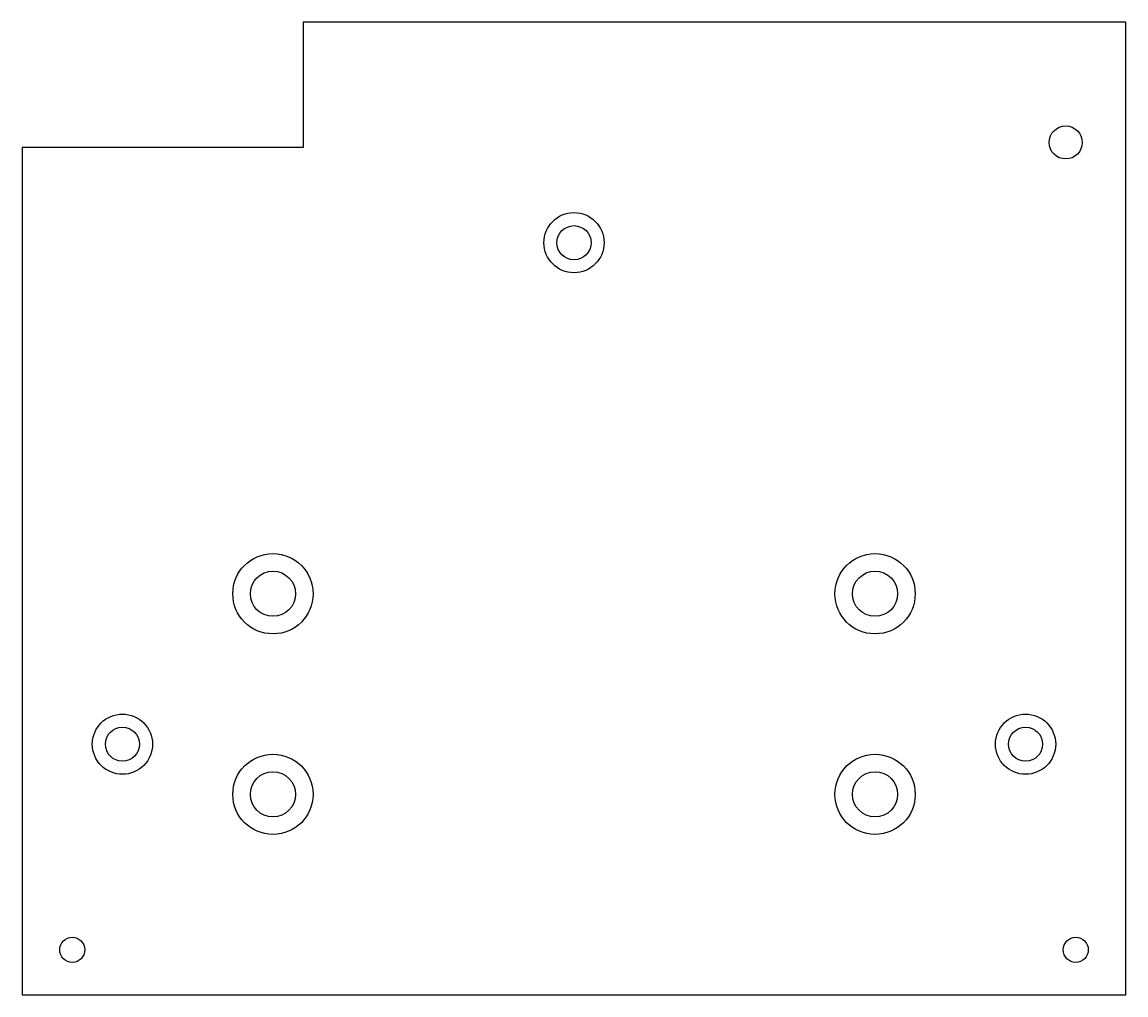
# Model space of a CAD drawing. Header units: millimetres. Extents: x 0 to 110, y 0 to 97.
import ezdxf

# ---------------------------------------------------------------- set-up
doc = ezdxf.new("R2010")
doc.units = ezdxf.units.MM
for name, color, linetype in [('CUT_HOLES', 7, 'Continuous'), ('CUT_OUTER', 7, 'Continuous'), ('MILL_FRONT_CB_DEPTH_3', 7, 'Continuous'), ('MILL_REAR_CB_DEPTH_4', 7, 'Continuous')]:
    doc.layers.add(name, color=color, linetype=linetype)

msp = doc.modelspace()

# ---------------------------------------------------------------- linework, layer by layer
at = {"layer": 'CUT_HOLES'}
for centre, radius in [((104, 85), 1.65), ((55, 75), 1.7), ((25, 40), 2.25), ((85, 40), 2.25), ((10, 25), 1.7), ((100, 25), 1.7), ((25, 20), 2.25), ((85, 20), 2.25), ((5, 4.5), 1.25), ((105, 4.5), 1.25)]:
    msp.add_circle(centre, radius, dxfattribs=at)
at = {"layer": 'CUT_OUTER'}
msp.add_lwpolyline([(0, 0), (110, 0), (110, 97), (28, 97), (28, 84.5), (0, 84.5)], close=True, dxfattribs=at)
at = {"layer": 'MILL_FRONT_CB_DEPTH_3'}
for centre in [(55, 75), (10, 25), (100, 25)]:
    msp.add_circle(centre, 3, dxfattribs=at)
at = {"layer": 'MILL_REAR_CB_DEPTH_4'}
for centre in [(25, 40), (85, 40), (25, 20), (85, 20)]:
    msp.add_circle(centre, 4, dxfattribs=at)

doc.saveas('drawing.dxf')
